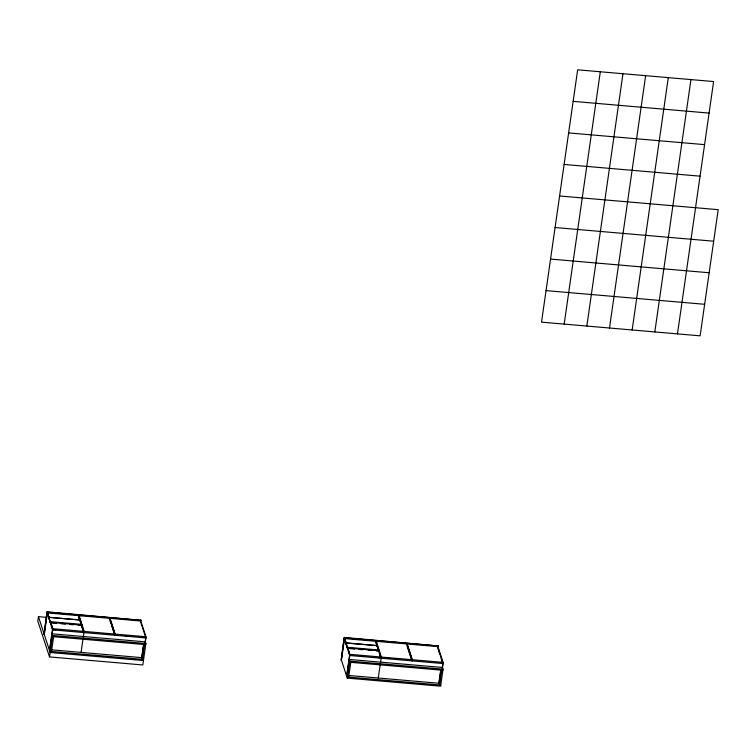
<?xml version="1.0" encoding="UTF-8"?>
<svg xmlns="http://www.w3.org/2000/svg" width="756" height="756" viewBox="0 0 756 756"><rect width="100%" height="100%" fill="white"/><g stroke="black" fill="none" stroke-linecap="round" stroke-linejoin="round"><path stroke-width="1.13" d="M46.598 617.359L38.433 616.65L37.8 621.073L49.518 656.917L142.818 664.968L145.889 643.517L145.341 641.844L52.041 633.793L52.589 635.465L49.518 656.917M47.08 611.793L44.028 634.558L47.08 611.793L141.051 620.317L47.222 612.218M44.292 634.577L47.288 613.636L52.599 629.88L145.899 637.932L145.18 642.978M78.029 625.203L81.478 625.505L81.639 624.361L78.794 615.668L47.741 612.984L50.425 622.821L56.171 623.322M49.017 618.521L49.149 617.293L80.202 619.967L80.07 621.196M50.425 622.821L47.741 612.984M83.774 632.526L81.884 625.099L50.822 622.424L52.722 629.852M49.461 650.396L52.457 629.455L55.944 629.757M49.603 650.831L52.882 628.708L50.822 622.424M53.629 636.703L51.512 651.464L50.964 649.791L143.064 657.739M78.633 616.802L78.794 615.668M114.761 635.201L114.921 634.067L109.781 618.342L79.059 615.686L78.898 616.82L83.358 630.457M81.09 652.362L82.924 639.567M83.254 637.242L83.925 632.583M84.039 632.545L84.199 631.411L79.059 615.686M109.62 619.476L109.781 618.342M109.885 619.495L110.055 618.361L140.777 621.016L145.917 636.741L144.925 643.318M115.025 635.22L115.195 634.086L110.055 618.361M140.607 622.15L140.909 619.882M141.731 657.181L143.564 644.377M143.81 644.008L141.863 657.635L142.411 659.308L144.528 644.547M344.235 637.421L341.183 660.186L344.235 637.421L438.206 645.945L344.377 637.856M344.897 638.622L347.58 648.45L344.897 638.622L375.949 641.296L378.794 649.999L378.633 651.133L376.337 650.935M346.144 644.055L346.305 642.921L377.357 645.596L377.225 646.834M346.172 644.15L346.333 643.016L377.386 645.7M347.977 648.053L349.877 655.48L347.977 648.053L379.039 650.727L380.93 658.155M346.617 676.034L349.612 655.083M346.758 676.459L349.754 655.518L344.443 639.264L341.447 660.205L347.306 678.132L440.606 686.183L443.044 669.145L442.496 667.472L349.196 659.43L349.745 661.103L347.306 678.132M350.784 662.341L348.667 677.102L348.119 675.429M375.789 642.43L375.949 641.296M411.916 660.829L412.077 659.695L406.936 643.97L376.214 641.324L376.053 642.458L380.514 656.085M378.246 678L381.355 657.049L376.214 641.324M412.181 660.857L412.351 659.723L407.21 643.999L437.932 646.645L443.073 662.369L442.251 667.784M438.064 645.52L437.752 647.75L437.932 646.645M438.886 682.81L440.72 670.014M441.684 670.185L439.567 684.945L439.019 683.273L440.975 669.646M442.392 668.219L443.054 663.56L438.093 648.365M564.184 324.107L600.311 71.773M586.845 326.063L622.972 73.729M609.506 328.019L645.633 75.685M632.158 329.975L668.285 77.641M654.819 331.922L690.946 79.588M677.48 333.878L713.607 81.544L577.66 69.817L541.532 322.15L700.132 335.834L718.2 209.667L559.591 195.984M573.142 101.361L709.09 113.088M568.625 132.905L704.573 144.632M564.108 164.449L700.056 176.167M555.074 227.528L713.683 241.211M550.557 259.072L709.166 272.755M546.049 290.616L704.649 304.29M78.615 616.338L79.815 616.442M375.77 641.967L376.97 642.071M49.178 617.387L80.231 620.062M50.586 621.687L81.639 624.361M347.741 647.316L378.794 649.999M60.773 623.719L65.375 624.116M69.977 624.513L73.427 624.806M349.877 648.648L354.479 649.045M359.081 649.442L362.53 649.744M368.285 650.236L371.735 650.538M52.882 628.708L83.935 631.392M84.199 631.411L114.921 634.067M115.195 634.086L145.917 636.741M350.037 654.346L381.09 657.021M381.355 657.049L412.077 659.695M412.351 659.723L443.073 662.369M107.172 634.171L109.507 634.378M124.712 635.683L127.046 635.89M142.251 637.195L144.585 637.402M361.217 656.085L363.532 656.284M378.614 657.588L380.939 657.786M387.951 658.391L390.294 658.599M396.144 659.1L398.478 659.298M349.754 655.518L443.054 663.56M52.589 635.465L145.889 643.517M349.745 661.103L443.044 669.145M145.719 644.651L52.429 636.599L51.88 634.927M442.884 670.279L349.584 662.237L349.036 660.564M349.253 675.524L439.056 683.273M143.612 659.412L50.312 651.37L49.764 649.697M440.767 685.049L347.467 676.998L346.919 675.325M143.451 660.546L50.151 652.504L38.433 616.65M438.111 648.828L439.822 654.072M441.192 658.259L442.903 663.503M407.04 645.133L411.5 658.76M407.125 646.153L411.236 658.731M376.138 643.507L377.197 646.739M377.575 647.911L378.633 651.133M379.219 652.919L380.24 656.066M140.928 622.736L141.977 626.337M142.657 628.009L145.899 637.932M110.234 620.544L114.345 633.122M109.96 620.525L110.99 623.672M111.68 625.76L114.08 633.103M78.955 617.387L79.994 620.553M80.675 622.66L83.434 631.099M78.983 617.879L80.041 621.101M80.419 622.273L81.478 625.505M82.064 627.282L83.084 630.428"/></g></svg>
